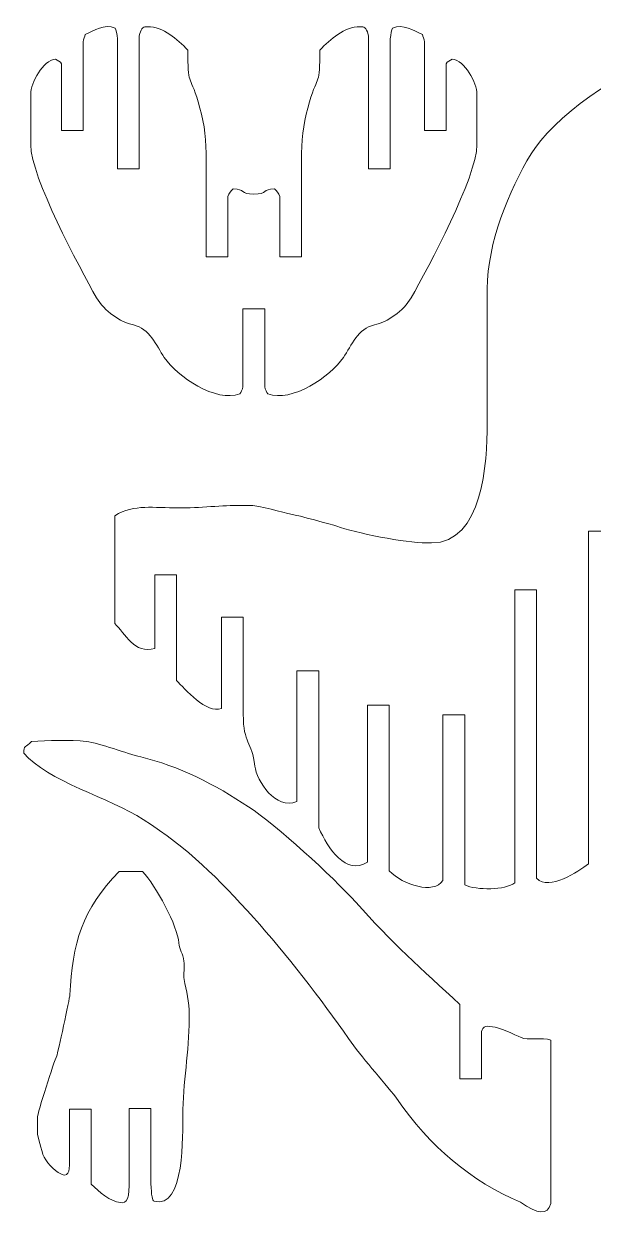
# Model space of a CAD drawing. Header units: inches. Extents: x -250 to 251, y -166 to 168.
# Drawn here: x -250.5 to -175.8, y -166.3 to -10 of the extents above; entities that cross this region are included whole.
import ezdxf

# ---------------------------------------------------------------- set-up
doc = ezdxf.new("R2010")
doc.units = ezdxf.units.IN
doc.header["$MEASUREMENT"] = 0
doc.layers.add('Layer 1', color=7, linetype='Continuous')

msp = doc.modelspace()

# ---------------------------------------------------------------- linework, layer by layer
at = {"layer": 'Layer 1', "color": 1, "lineweight": 9}
for points, knots in [([(-238.21, -11.93), (-238.28, -11.28), (-238.34, -10.73), (-238.51, -10.5), (-238.51, -10.5), (-239.92, -9.95), (-241.25, -10.8), (-242.42, -11.35), (-242.42, -11.35), (-242.48, -11.63), (-242.65, -11.91), (-242.68, -12.32)], [0, 0, 0, 0, 0.333333, 0.333333, 0.333333, 0.333333, 0.666667, 0.666667, 0.666667, 0.666667, 1, 1, 1, 1]), ([(-226.58, -26.94), (-226.58, -24.52), (-226.97, -22.32), (-227.61, -20.2), (-227.61, -20.2), (-228.75, -16.43), (-228.98, -18.21), (-228.98, -13.39), (-228.98, -13.39), (-230.37, -11.99), (-232.16, -10.33), (-234.25, -10.33), (-234.25, -10.33), (-234.25, -10.33), (-234.42, -10.33), (-234.42, -10.33), (-234.42, -10.33), (-234.92, -10.33), (-235.18, -10.68), (-235.35, -11.54)], [0, 0, 0, 0, 0.2, 0.2, 0.2, 0.2, 0.4, 0.4, 0.4, 0.4, 0.6, 0.6, 0.6, 0.6, 0.8, 0.8, 0.8, 0.8, 1, 1, 1, 1]), ([(-214.06, -26.94), (-214.06, -24.52), (-213.67, -22.32), (-213.03, -20.2), (-213.03, -20.2), (-211.89, -16.43), (-211.67, -18.21), (-211.67, -13.39), (-211.67, -13.39), (-210.27, -11.99), (-208.48, -10.33), (-206.39, -10.33), (-206.39, -10.33), (-206.39, -10.33), (-206.22, -10.33), (-206.22, -10.33), (-206.22, -10.33), (-205.72, -10.33), (-205.46, -10.68), (-205.29, -11.54)], [0, 0, 0, 0, 0.2, 0.2, 0.2, 0.2, 0.4, 0.4, 0.4, 0.4, 0.6, 0.6, 0.6, 0.6, 0.8, 0.8, 0.8, 0.8, 1, 1, 1, 1]), ([(-202.43, -11.93), (-202.36, -11.28), (-202.3, -10.73), (-202.13, -10.5), (-202.13, -10.5), (-200.73, -9.95), (-199.4, -10.8), (-198.22, -11.35), (-198.22, -11.35), (-198.17, -11.63), (-197.99, -11.91), (-197.96, -12.32)], [0, 0, 0, 0, 0.333333, 0.333333, 0.333333, 0.333333, 0.666667, 0.666667, 0.666667, 0.666667, 1, 1, 1, 1]), ([(-245.54, -15.21), (-245.54, -15.21), (-245.54, -23.93), (-245.54, -23.93), (-245.54, -23.93), (-245.54, -23.93), (-242.68, -23.93), (-242.68, -23.93), (-242.68, -23.93), (-242.68, -23.93), (-242.68, -12.32), (-242.68, -12.32)], [0, 0, 0, 0, 0.333333, 0.333333, 0.333333, 0.333333, 0.666667, 0.666667, 0.666667, 0.666667, 1, 1, 1, 1]), ([(-238.21, -11.93), (-238.21, -11.93), (-238.21, -28.98), (-238.21, -28.98), (-238.21, -28.98), (-238.21, -28.98), (-235.35, -28.98), (-235.35, -28.98), (-235.35, -28.98), (-235.35, -28.98), (-235.35, -11.54), (-235.35, -11.54)], [0, 0, 0, 0, 0.333333, 0.333333, 0.333333, 0.333333, 0.666667, 0.666667, 0.666667, 0.666667, 1, 1, 1, 1]), ([(-202.43, -11.93), (-202.43, -11.93), (-202.43, -28.98), (-202.43, -28.98), (-202.43, -28.98), (-202.43, -28.98), (-205.29, -28.98), (-205.29, -28.98), (-205.29, -28.98), (-205.29, -28.98), (-205.29, -11.54), (-205.29, -11.54)], [0, 0, 0, 0, 0.333333, 0.333333, 0.333333, 0.333333, 0.666667, 0.666667, 0.666667, 0.666667, 1, 1, 1, 1]), ([(-195.1, -15.21), (-195.1, -15.21), (-195.1, -23.93), (-195.1, -23.93), (-195.1, -23.93), (-195.1, -23.93), (-197.96, -23.93), (-197.96, -23.93), (-197.96, -23.93), (-197.96, -23.93), (-197.96, -12.32), (-197.96, -12.32)], [0, 0, 0, 0, 0.333333, 0.333333, 0.333333, 0.333333, 0.666667, 0.666667, 0.666667, 0.666667, 1, 1, 1, 1]), ([(-245.54, -15.22), (-245.66, -14.88), (-246.08, -14.76), (-246.34, -14.58), (-246.34, -14.58), (-247.99, -14.71), (-249.57, -17.74), (-249.57, -19.18), (-249.57, -19.18), (-249.57, -19.18), (-249.57, -25.82), (-249.57, -25.82), (-249.57, -25.82), (-249.57, -30.06), (-243.21, -41.9), (-240.94, -45.9), (-240.94, -45.9), (-239.95, -47.65), (-237.84, -49.09), (-236.12, -49.46), (-236.12, -49.46), (-233.96, -49.92), (-233.13, -52.15), (-232.06, -53.73), (-232.06, -53.73), (-230.36, -56.24), (-225.28, -59.71), (-222.17, -58.5), (-222.17, -58.5), (-222.01, -58.28), (-221.82, -57.97), (-221.75, -57.58)], [0, 0, 0, 0, 0.125, 0.125, 0.125, 0.125, 0.25, 0.25, 0.25, 0.25, 0.375, 0.375, 0.375, 0.375, 0.5, 0.5, 0.5, 0.5, 0.625, 0.625, 0.625, 0.625, 0.75, 0.75, 0.75, 0.75, 0.875, 0.875, 0.875, 0.875, 1, 1, 1, 1]), ([(-166.69, -15.48), (-171.79, -15.06), (-181.39, -22.7), (-183.97, -27.01), (-183.97, -27.01), (-186.87, -31.85), (-189.71, -38.72), (-189.71, -44.71), (-189.71, -44.71), (-189.71, -50.61), (-189.71, -56.51), (-189.71, -62.41), (-189.71, -62.41), (-189.71, -67.52), (-190.33, -78.07), (-197.03, -78.07), (-197.03, -78.07), (-197.03, -78.07), (-197.71, -78.07), (-197.71, -78.07), (-197.71, -78.07), (-200.38, -78.07), (-207.11, -76.74), (-209.45, -75.87), (-209.45, -75.87), (-209.91, -75.7), (-214.8, -74.4), (-215.24, -74.33), (-215.24, -74.33), (-216.73, -74.08), (-219.26, -73.14), (-221.2, -73.14), (-221.2, -73.14), (-221.2, -73.14), (-222.05, -73.14), (-222.05, -73.14), (-222.05, -73.14), (-224.32, -73.14), (-227.5, -73.48), (-230.22, -73.48), (-230.22, -73.48), (-233.46, -73.48), (-235.95, -72.94), (-238.56, -74.5), (-238.56, -74.5), (-238.56, -74.5), (-238.56, -88.63), (-238.56, -88.63), (-238.56, -88.63), (-237.27, -89.92), (-235.92, -92.75), (-233.32, -91.91)], [0, 0, 0, 0, 0.076923, 0.076923, 0.076923, 0.076923, 0.153846, 0.153846, 0.153846, 0.153846, 0.230769, 0.230769, 0.230769, 0.230769, 0.307692, 0.307692, 0.307692, 0.307692, 0.384615, 0.384615, 0.384615, 0.384615, 0.461538, 0.461538, 0.461538, 0.461538, 0.538462, 0.538462, 0.538462, 0.538462, 0.615385, 0.615385, 0.615385, 0.615385, 0.692308, 0.692308, 0.692308, 0.692308, 0.769231, 0.769231, 0.769231, 0.769231, 0.846154, 0.846154, 0.846154, 0.846154, 0.923077, 0.923077, 0.923077, 0.923077, 1, 1, 1, 1]), ([(-195.1, -15.22), (-194.98, -14.88), (-194.56, -14.76), (-194.3, -14.58), (-194.3, -14.58), (-192.65, -14.71), (-191.07, -17.74), (-191.07, -19.18), (-191.07, -19.18), (-191.07, -19.18), (-191.07, -25.82), (-191.07, -25.82), (-191.07, -25.82), (-191.07, -30.06), (-197.43, -41.9), (-199.7, -45.9), (-199.7, -45.9), (-200.69, -47.65), (-202.8, -49.09), (-204.52, -49.46), (-204.52, -49.46), (-206.68, -49.92), (-207.51, -52.15), (-208.58, -53.73), (-208.58, -53.73), (-210.28, -56.24), (-215.36, -59.71), (-218.48, -58.5), (-218.48, -58.5), (-218.63, -58.28), (-218.82, -57.97), (-218.89, -57.58)], [0, 0, 0, 0, 0.125, 0.125, 0.125, 0.125, 0.25, 0.25, 0.25, 0.25, 0.375, 0.375, 0.375, 0.375, 0.5, 0.5, 0.5, 0.5, 0.625, 0.625, 0.625, 0.625, 0.75, 0.75, 0.75, 0.75, 0.875, 0.875, 0.875, 0.875, 1, 1, 1, 1]), ([(-226.58, -26.94), (-226.58, -26.94), (-226.58, -40.55), (-226.58, -40.55), (-226.58, -40.55), (-226.58, -40.55), (-223.72, -40.55), (-223.72, -40.55), (-223.72, -40.55), (-223.72, -40.55), (-223.72, -32.62), (-223.72, -32.62)], [0, 0, 0, 0, 0.333333, 0.333333, 0.333333, 0.333333, 0.666667, 0.666667, 0.666667, 0.666667, 1, 1, 1, 1]), ([(-214.06, -26.94), (-214.06, -26.94), (-214.06, -40.55), (-214.06, -40.55), (-214.06, -40.55), (-214.06, -40.55), (-216.92, -40.55), (-216.92, -40.55), (-216.92, -40.55), (-216.92, -40.55), (-216.92, -32.62), (-216.92, -32.62)], [0, 0, 0, 0, 0.333333, 0.333333, 0.333333, 0.333333, 0.666667, 0.666667, 0.666667, 0.666667, 1, 1, 1, 1]), ([(-220.32, -32.29), (-222.18, -32.32), (-221.41, -31.64), (-223.02, -31.6), (-223.02, -31.6), (-223.31, -31.91), (-223.61, -32.11), (-223.72, -32.62)], [0, 0, 0, 0, 0.5, 0.5, 0.5, 0.5, 1, 1, 1, 1]), ([(-220.32, -32.29), (-218.46, -32.32), (-219.23, -31.64), (-217.62, -31.6), (-217.62, -31.6), (-217.33, -31.91), (-217.03, -32.11), (-216.92, -32.62)], [0, 0, 0, 0, 0.5, 0.5, 0.5, 0.5, 1, 1, 1, 1]), ([(-218.89, -57.58), (-218.89, -57.58), (-218.89, -47.36), (-218.89, -47.36), (-218.89, -47.36), (-218.89, -47.36), (-221.75, -47.36), (-221.75, -47.36), (-221.75, -47.36), (-221.75, -47.36), (-221.75, -57.58), (-221.75, -57.58)], [0, 0, 0, 0, 0.333333, 0.333333, 0.333333, 0.333333, 0.666667, 0.666667, 0.666667, 0.666667, 1, 1, 1, 1]), ([(-173.59, -116.1), (-173.59, -116.1), (-173.59, -76.52), (-173.59, -76.52), (-173.59, -76.52), (-173.59, -76.52), (-176.44, -76.52), (-176.44, -76.52), (-176.44, -76.52), (-176.44, -76.52), (-176.44, -120.18), (-176.44, -120.18)], [0, 0, 0, 0, 0.333333, 0.333333, 0.333333, 0.333333, 0.666667, 0.666667, 0.666667, 0.666667, 1, 1, 1, 1]), ([(-230.46, -96.14), (-230.46, -96.14), (-230.46, -82.26), (-230.46, -82.26), (-230.46, -82.26), (-230.46, -82.26), (-233.32, -82.26), (-233.32, -82.26), (-233.32, -82.26), (-233.32, -82.26), (-233.32, -91.91), (-233.32, -91.91)], [0, 0, 0, 0, 0.333333, 0.333333, 0.333333, 0.333333, 0.666667, 0.666667, 0.666667, 0.666667, 1, 1, 1, 1]), ([(-183.25, -122.08), (-183.25, -122.08), (-183.25, -84.23), (-183.25, -84.23), (-183.25, -84.23), (-183.25, -84.23), (-186.11, -84.23), (-186.11, -84.23), (-186.11, -84.23), (-186.11, -84.23), (-186.11, -122.66), (-186.11, -122.66)], [0, 0, 0, 0, 0.333333, 0.333333, 0.333333, 0.333333, 0.666667, 0.666667, 0.666667, 0.666667, 1, 1, 1, 1]), ([(-221.71, -100.56), (-221.71, -100.56), (-221.71, -87.8), (-221.71, -87.8), (-221.71, -87.8), (-221.71, -87.8), (-224.57, -87.8), (-224.57, -87.8), (-224.57, -87.8), (-224.57, -87.8), (-224.57, -99.79), (-224.57, -99.79)], [0, 0, 0, 0, 0.333333, 0.333333, 0.333333, 0.333333, 0.666667, 0.666667, 0.666667, 0.666667, 1, 1, 1, 1]), ([(-211.81, -115.44), (-211.81, -115.44), (-211.81, -94.86), (-211.81, -94.86), (-211.81, -94.86), (-211.81, -94.86), (-214.67, -94.86), (-214.67, -94.86), (-214.67, -94.86), (-214.67, -94.86), (-214.67, -112.02), (-214.67, -112.02)], [0, 0, 0, 0, 0.333333, 0.333333, 0.333333, 0.333333, 0.666667, 0.666667, 0.666667, 0.666667, 1, 1, 1, 1]), ([(-202.56, -121.11), (-202.56, -121.11), (-202.56, -99.36), (-202.56, -99.36), (-202.56, -99.36), (-202.56, -99.36), (-205.42, -99.36), (-205.42, -99.36), (-205.42, -99.36), (-205.42, -99.36), (-205.42, -119.97), (-205.42, -119.97)], [0, 0, 0, 0, 0.333333, 0.333333, 0.333333, 0.333333, 0.666667, 0.666667, 0.666667, 0.666667, 1, 1, 1, 1]), ([(-221.71, -100.56), (-221.71, -104.54), (-220.57, -104), (-220.19, -107.35), (-220.19, -107.35), (-219.96, -109.3), (-217.45, -113.18), (-214.67, -112.02)], [0, 0, 0, 0, 0.5, 0.5, 0.5, 0.5, 1, 1, 1, 1]), ([(-192.67, -122.96), (-192.67, -122.96), (-192.67, -100.65), (-192.67, -100.65), (-192.67, -100.65), (-192.67, -100.65), (-195.53, -100.65), (-195.53, -100.65), (-195.53, -100.65), (-195.53, -100.65), (-195.53, -122.37), (-195.53, -122.37)], [0, 0, 0, 0, 0.333333, 0.333333, 0.333333, 0.333333, 0.666667, 0.666667, 0.666667, 0.666667, 1, 1, 1, 1]), ([(-193.32, -138.63), (-198.33, -134.01), (-202.28, -130.47), (-206.96, -125.22), (-206.96, -125.22), (-210, -121.81), (-217.33, -115.15), (-221.03, -112.69), (-221.03, -112.69), (-225.33, -109.82), (-230.18, -107.31), (-235.16, -106.16), (-235.16, -106.16), (-236.93, -105.74), (-240.52, -104.32), (-242.31, -104.12), (-242.31, -104.12), (-244.33, -103.88), (-247.45, -104.01), (-249.46, -104.12), (-249.46, -104.12), (-250.31, -104.95), (-250.46, -104.6), (-250.48, -105.65)], [0, 0, 0, 0, 0.166667, 0.166667, 0.166667, 0.166667, 0.333333, 0.333333, 0.333333, 0.333333, 0.5, 0.5, 0.5, 0.5, 0.666667, 0.666667, 0.666667, 0.666667, 0.833333, 0.833333, 0.833333, 0.833333, 1, 1, 1, 1]), ([(-201.61, -150.93), (-203.54, -148.51), (-206.18, -145.58), (-207.91, -143.1), (-207.91, -143.1), (-211.43, -138.05), (-216.13, -131.95), (-220.34, -127.27), (-220.34, -127.27), (-225, -122.09), (-228.9, -118.16), (-234.82, -114.35), (-234.82, -114.35), (-239.07, -111.61), (-247.55, -109.26), (-250.48, -105.65)], [0, 0, 0, 0, 0.25, 0.25, 0.25, 0.25, 0.5, 0.5, 0.5, 0.5, 0.75, 0.75, 0.75, 0.75, 1, 1, 1, 1]), ([(-233.38, -164.44), (-229.36, -165.66), (-229.64, -155.43), (-229.64, -153.21), (-229.64, -153.21), (-229.63, -149.05), (-228.79, -144.65), (-228.79, -140.61), (-228.79, -140.61), (-228.79, -140.61), (-228.79, -139.93), (-228.79, -139.93), (-228.79, -139.93), (-228.79, -138.38), (-229.17, -136.78), (-229.46, -135.34), (-229.46, -135.34), (-229.57, -134.78), (-229.38, -133.59), (-229.48, -132.95), (-229.48, -132.95), (-229.63, -131.89), (-230.08, -131.55), (-230.14, -130.57), (-230.14, -130.57), (-230.28, -128.44), (-233.2, -122.92), (-234.91, -121.21), (-234.91, -121.21), (-234.91, -121.21), (-237.98, -121.21), (-237.98, -121.21), (-237.98, -121.21), (-242.86, -126.09), (-244.1, -130.68), (-244.44, -137.38), (-244.44, -137.38), (-244.46, -137.77), (-246.06, -145.18), (-246.16, -145.38), (-246.16, -145.38), (-246.54, -146.11), (-248.7, -152.86), (-248.7, -153.55), (-248.7, -153.55), (-248.7, -153.55), (-248.7, -155.59), (-248.7, -155.59), (-248.7, -155.59), (-248.7, -155.62), (-248.07, -158.06), (-247.98, -158.31), (-247.98, -158.31), (-247.67, -159.2), (-246.55, -160.48), (-245.64, -160.87)], [0, 0, 0, 0, 0.071429, 0.071429, 0.071429, 0.071429, 0.142857, 0.142857, 0.142857, 0.142857, 0.214286, 0.214286, 0.214286, 0.214286, 0.285714, 0.285714, 0.285714, 0.285714, 0.357143, 0.357143, 0.357143, 0.357143, 0.428571, 0.428571, 0.428571, 0.428571, 0.5, 0.5, 0.5, 0.5, 0.571429, 0.571429, 0.571429, 0.571429, 0.642857, 0.642857, 0.642857, 0.642857, 0.714286, 0.714286, 0.714286, 0.714286, 0.785714, 0.785714, 0.785714, 0.785714, 0.857143, 0.857143, 0.857143, 0.857143, 0.928571, 0.928571, 0.928571, 0.928571, 1, 1, 1, 1]), ([(-193.32, -138.63), (-193.32, -138.63), (-193.32, -148.4), (-193.32, -148.4), (-193.32, -148.4), (-193.32, -148.4), (-190.46, -148.4), (-190.46, -148.4), (-190.46, -148.4), (-190.46, -148.4), (-190.46, -142.5), (-190.46, -142.5)], [0, 0, 0, 0, 0.333333, 0.333333, 0.333333, 0.333333, 0.666667, 0.666667, 0.666667, 0.666667, 1, 1, 1, 1]), ([(-181.38, -143.32), (-182.46, -142.9), (-184.48, -143.35), (-185.28, -142.98), (-185.28, -142.98), (-186.09, -142.61), (-188.24, -141.57), (-189.03, -141.57)], [0, 0, 0, 0, 0.5, 0.5, 0.5, 0.5, 1, 1, 1, 1]), ([(-181.38, -164.77), (-181.79, -166.29), (-183.11, -166.22), (-185.35, -164.57), (-185.35, -164.57), (-191.8, -161.87), (-197.22, -157.32), (-201.61, -150.93)], [0, 0, 0, 0, 0.5, 0.5, 0.5, 0.5, 1, 1, 1, 1]), ([(-241.63, -162.23), (-241.63, -162.23), (-241.63, -152.38), (-241.63, -152.38), (-241.63, -152.38), (-241.63, -152.38), (-244.49, -152.38), (-244.49, -152.38), (-244.49, -152.38), (-244.49, -152.38), (-244.49, -159.18), (-244.49, -159.18)], [0, 0, 0, 0, 0.333333, 0.333333, 0.333333, 0.333333, 0.666667, 0.666667, 0.666667, 0.666667, 1, 1, 1, 1]), ([(-233.81, -162.15), (-233.81, -162.15), (-233.81, -152.28), (-233.81, -152.28), (-233.81, -152.28), (-233.81, -152.28), (-236.67, -152.28), (-236.67, -152.28), (-236.67, -152.28), (-236.67, -152.28), (-236.67, -161.66), (-236.67, -161.66)], [0, 0, 0, 0, 0.333333, 0.333333, 0.333333, 0.333333, 0.666667, 0.666667, 0.666667, 0.666667, 1, 1, 1, 1])]:
    msp.add_open_spline(points, degree=3, knots=knots, dxfattribs=at)
for points in [[(-230.46, -96.14), (-229.42, -97.18), (-226.49, -100.58), (-224.57, -99.79)], [(-211.81, -115.44), (-210.56, -118.21), (-208.27, -121.76), (-205.42, -119.97)], [(-183.25, -122.08), (-181.53, -123.8), (-177.82, -121.15), (-176.44, -120.18)], [(-202.56, -121.11), (-200.79, -122.96), (-196.71, -124.24), (-195.53, -122.37)], [(-192.67, -122.96), (-191.09, -123.66), (-187.36, -123.65), (-186.11, -122.67)], [(-190.46, -142.5), (-190.5, -141.65), (-190.02, -141.34), (-189.03, -141.57)], [(-181.38, -143.32), (-181.38, -143.32), (-181.38, -164.77), (-181.38, -164.77)], [(-245.64, -160.87), (-244.79, -161.33), (-244.41, -160.76), (-244.49, -159.18)], [(-241.63, -162.23), (-240.61, -163.24), (-239.18, -164.51), (-237.81, -164.61)], [(-237.81, -164.61), (-236.97, -164.9), (-236.59, -163.91), (-236.67, -161.66)], [(-233.38, -164.44), (-233.63, -164.43), (-233.77, -163.67), (-233.81, -162.15)]]:
    msp.add_open_spline(points, degree=3, dxfattribs=at)

doc.saveas('drawing.dxf')
